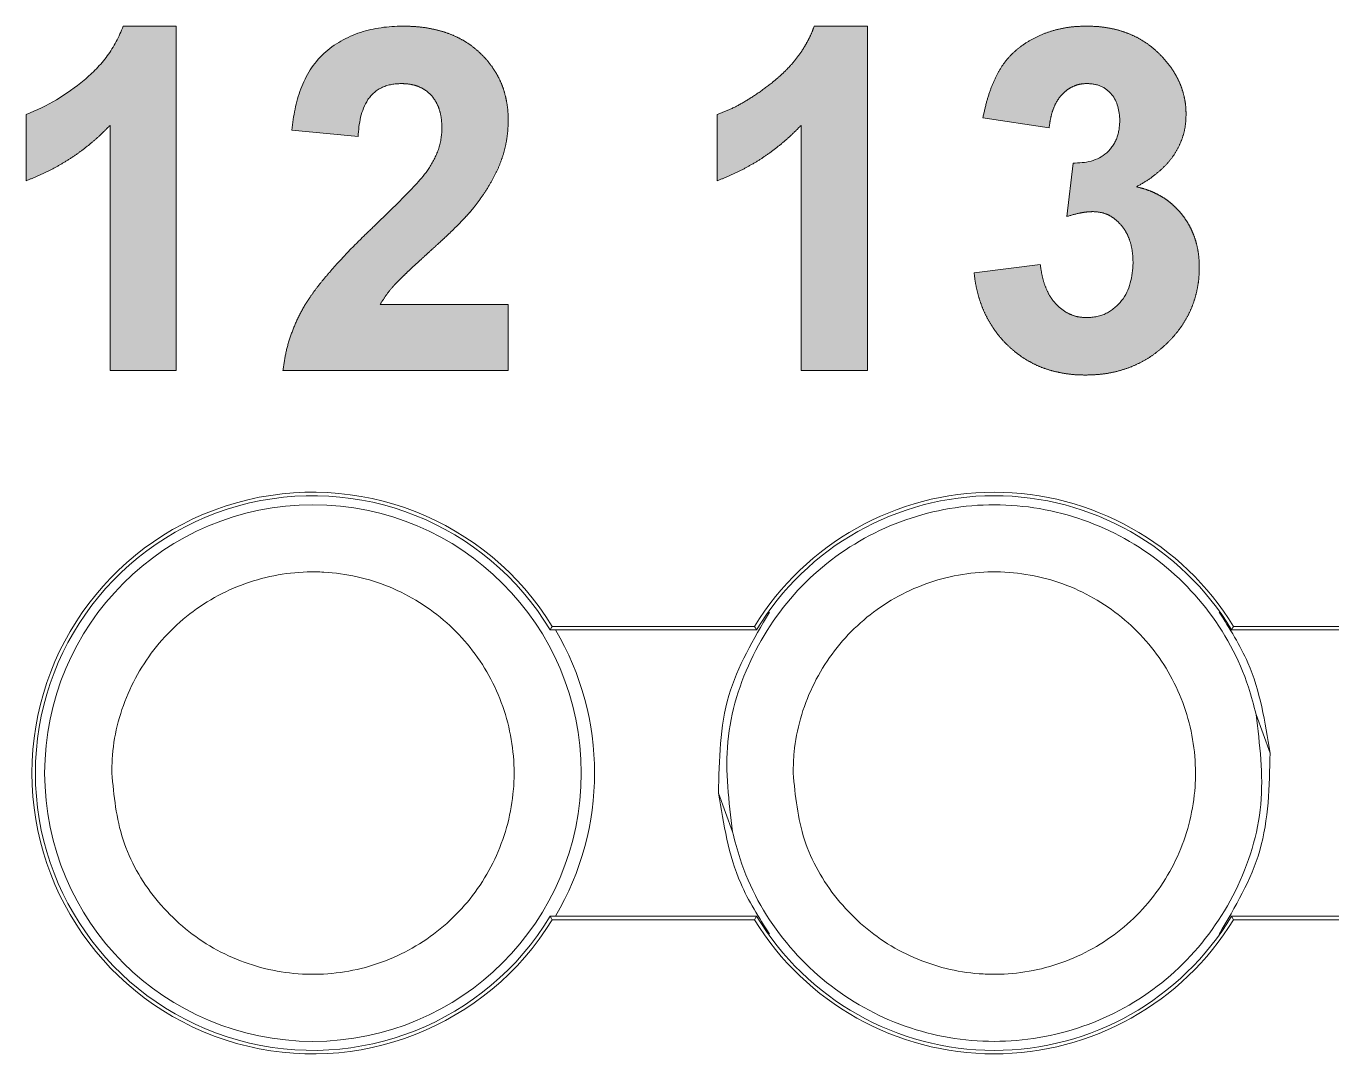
# Model space of a CAD drawing. Extents: x 222 to 1672, y 144 to 807.
# Drawn here: x 931.423 to 936.29, y 452.13 to 455.961 of the extents above; entities that cross this region are included whole.
import ezdxf

# ---------------------------------------------------------------- set-up
doc = ezdxf.new("R2010")
doc.units = 0
doc.header["$LTSCALE"] = 2
doc.header["$MEASUREMENT"] = 0
doc.linetypes.add('PHANTOM', pattern=[12.7, 6.35, -1.27, 1.27, -1.27, 1.27, -1.27])
doc.layers.get('0').update_dxf_attribs({"linetype": 'CONTINUOUS'})
doc.layers.add('DIM', color=7, linetype='CONTINUOUS')

msp = doc.modelspace()

# ---------------------------------------------------------------- hatches: boundary and pattern name
at = {"layer": 'DIM', "lineweight": 5}
h = msp.add_hatch(color=256, dxfattribs=at)
edge = h.paths.add_edge_path(flags=0)
edge.add_line((931.4229, 455.63175), (931.4229, 455.3848))
edge.add_spline(control_points=[(931.4229, 455.3848), (931.43773, 455.39052), (931.46734, 455.40196), (931.5101, 455.42239), (931.55142, 455.44492), (931.59148, 455.46924), (931.62981, 455.49645), (931.66678, 455.52566), (931.70228, 455.55718), (931.72451, 455.57974), (931.73571, 455.59111)], knot_values=[0, 0, 0, 0, 0.1261267, 0.251858, 0.3758066, 0.4995326, 0.6235877, 0.7485837, 0.8734334, 1, 1, 1, 1], weights=[1, 1, 1, 1, 1, 1, 1, 1, 1, 1, 1], degree=3, periodic=0)
edge.add_line((931.73571, 455.59111), (931.73571, 454.67686))
edge.add_line((931.73571, 454.67686), (931.98266, 454.67686))
edge.add_line((931.98266, 454.67686), (931.98266, 455.96102))
edge.add_line((931.98266, 455.96102), (931.78459, 455.96102))
edge.add_spline(control_points=[(931.78459, 455.96102), (931.76976, 455.92147), (931.74999, 455.88367), (931.70078, 455.8162), (931.67132, 455.78664), (931.57393, 455.70596), (931.50176, 455.66132), (931.4229, 455.63175)], knot_values=[0, 0, 0, 0, 0.25, 0.25, 0.5, 0.5, 1, 1, 1, 1], weights=[1, 1, 1, 1, 1, 1, 1, 1], degree=3, periodic=0)
h = msp.add_hatch(color=256, dxfattribs=at)
edge = h.paths.add_edge_path(flags=0)
edge.add_spline(control_points=[(932.92424, 455.43007), (932.89648, 455.39108), (932.86333, 455.35684), (932.79618, 455.28912), (932.76201, 455.25586), (932.7277, 455.22273)], knot_values=[0, 0, 0, 0, 0.5, 0.5, 1, 1, 1, 1], weights=[1, 1, 1, 1, 1, 1], degree=3, periodic=0)
edge.add_spline(control_points=[(932.7277, 455.22273), (932.71179, 455.20743), (932.68102, 455.17785), (932.63731, 455.13425), (932.59775, 455.09282), (932.56274, 455.05341), (932.53103, 455.01695), (932.50373, 454.98259), (932.48075, 454.95032), (932.45543, 454.91091), (932.42998, 454.86196), (932.40652, 454.80181), (932.38895, 454.74017), (932.38327, 454.69797), (932.38042, 454.67686)], knot_values=[0, 0, 0, 0, 0.0999847, 0.1933643, 0.279631, 0.3593995, 0.4321138, 0.4984758, 0.5580759, 0.6115183, 0.7105433, 0.8073379, 0.903642, 1, 1, 1, 1], weights=[1, 1, 1, 1, 1, 1, 1, 1, 1, 1, 1, 1, 1, 1, 1], degree=3, periodic=0)
edge.add_line((932.38042, 454.67686), (933.22007, 454.67686))
edge.add_line((933.22007, 454.67686), (933.22007, 454.92382))
edge.add_line((933.22007, 454.92382), (932.74288, 454.92382))
edge.add_spline(control_points=[(932.74288, 454.92382), (932.74978, 454.93494), (932.7643, 454.95838), (932.78453, 454.98317), (932.80066, 455.00141), (932.81232, 455.0131), (932.82653, 455.0271), (932.84354, 455.0431), (932.86274, 455.0619), (932.88526, 455.08223), (932.91006, 455.10521), (932.93704, 455.1294), (932.9639, 455.15426), (932.98984, 455.17769), (933.01288, 455.20029), (933.03404, 455.22089), (933.05256, 455.24036), (933.06906, 455.258), (933.08329, 455.27416), (933.09165, 455.2847), (933.09556, 455.28962)], knot_values=[0, 0, 0, 0, 0.0770134, 0.1621611, 0.1879022, 0.2203879, 0.2592987, 0.3053595, 0.3578442, 0.4175096, 0.4839664, 0.5568745, 0.630836, 0.6994326, 0.7626243, 0.8208106, 0.8732953, 0.9208051, 0.9630236, 1, 1, 1, 1], weights=[1, 1, 1, 1, 1, 1, 1, 1, 1, 1, 1, 1, 1, 1, 1, 1, 1, 1, 1, 1, 1], degree=3, periodic=0)
edge.add_spline(control_points=[(933.09556, 455.28962), (933.10589, 455.30327), (933.12591, 455.32972), (933.15147, 455.37062), (933.17349, 455.41015), (933.19057, 455.4495), (933.20404, 455.48876), (933.21316, 455.52887), (933.21913, 455.56992), (933.21975, 455.59769), (933.22007, 455.61168)], knot_values=[0, 0, 0, 0, 0.1458105, 0.2823985, 0.4105371, 0.5309139, 0.6473362, 0.7635726, 0.8808238, 1, 1, 1, 1], weights=[1, 1, 1, 1, 1, 1, 1, 1, 1, 1, 1], degree=3, periodic=0)
edge.add_spline(control_points=[(933.22007, 455.61168), (933.21983, 455.62388), (933.21936, 455.64787), (933.21393, 455.683), (933.20573, 455.7166), (933.19448, 455.74881), (933.17936, 455.77921), (933.16121, 455.80827), (933.13985, 455.83585), (933.11514, 455.86149), (933.08773, 455.88487), (933.05766, 455.90537), (933.02503, 455.92264), (932.98997, 455.93685), (932.95231, 455.94751), (932.91243, 455.95556), (932.86998, 455.96018), (932.8409, 455.96073), (932.82597, 455.96102)], knot_values=[0, 0, 0, 0, 0.0617679, 0.1215089, 0.1796931, 0.2368754, 0.2940179, 0.3514178, 0.4102701, 0.4705148, 0.5315599, 0.592554, 0.6545737, 0.7183293, 0.7839363, 0.852633, 0.924335, 1, 1, 1, 1], weights=[1, 1, 1, 1, 1, 1, 1, 1, 1, 1, 1, 1, 1, 1, 1, 1, 1, 1, 1], degree=3, periodic=0)
edge.add_spline(control_points=[(932.82597, 455.96102), (932.77264, 455.96032), (932.7196, 455.95416), (932.61924, 455.92082), (932.57128, 455.89487), (932.49307, 455.82247), (932.46536, 455.77563), (932.42852, 455.67764), (932.41959, 455.626), (932.41335, 455.57361)], knot_values=[0, 0, 0, 0, 0.25, 0.25, 0.5, 0.5, 0.75, 0.75, 1, 1, 1, 1], weights=[1, 1, 1, 1, 1, 1, 1, 1, 1, 1], degree=3, periodic=0)
edge.add_line((932.41335, 455.57361), (932.6603, 455.54943))
edge.add_spline(control_points=[(932.6603, 455.54943), (932.66349, 455.59742), (932.67072, 455.64708), (932.71038, 455.70688), (932.72947, 455.72274), (932.77318, 455.74335), (932.79698, 455.74591), (932.82082, 455.74699)], knot_values=[0, 0, 0, 0, 0.5, 0.5, 0.75, 0.75, 1, 1, 1, 1], weights=[1, 1, 1, 1, 1, 1, 1, 1], degree=3, periodic=0)
edge.add_spline(control_points=[(932.82082, 455.74699), (932.83211, 455.74646), (932.85369, 455.74543), (932.8843, 455.73744), (932.91093, 455.72352), (932.93349, 455.7041), (932.9515, 455.67938), (932.96438, 455.64982), (932.97179, 455.61556), (932.97265, 455.59131), (932.97311, 455.5785)], knot_values=[0, 0, 0, 0, 0.131231, 0.2510918, 0.3649536, 0.47821, 0.5946121, 0.7179637, 0.8509261, 1, 1, 1, 1], weights=[1, 1, 1, 1, 1, 1, 1, 1, 1, 1, 1], degree=3, periodic=0)
edge.add_spline(control_points=[(932.97311, 455.5785), (932.97175, 455.55215), (932.96851, 455.52612), (932.95107, 455.47597), (932.93792, 455.4528), (932.92424, 455.43007)], knot_values=[0, 0, 0, 0, 0.5, 0.5, 1, 1, 1, 1], weights=[1, 1, 1, 1, 1, 1], degree=3, periodic=0)
h = msp.add_hatch(color=256, dxfattribs=at)
edge = h.paths.add_edge_path(flags=0)
edge.add_line((933.99912, 455.63175), (933.99912, 455.3848))
edge.add_spline(control_points=[(933.99912, 455.3848), (934.01395, 455.39052), (934.04356, 455.40196), (934.08632, 455.42239), (934.12764, 455.44492), (934.1677, 455.46924), (934.20603, 455.49645), (934.24301, 455.52566), (934.2785, 455.55718), (934.30074, 455.57974), (934.31193, 455.59111)], knot_values=[0, 0, 0, 0, 0.1261267, 0.251858, 0.3758066, 0.4995326, 0.6235877, 0.7485837, 0.8734334, 1, 1, 1, 1], weights=[1, 1, 1, 1, 1, 1, 1, 1, 1, 1, 1], degree=3, periodic=0)
edge.add_line((934.31193, 455.59111), (934.31193, 454.67686))
edge.add_line((934.31193, 454.67686), (934.55888, 454.67686))
edge.add_line((934.55888, 454.67686), (934.55888, 455.96102))
edge.add_line((934.55888, 455.96102), (934.36081, 455.96102))
edge.add_spline(control_points=[(934.36081, 455.96102), (934.35712, 455.95117), (934.34973, 455.93148), (934.33563, 455.90321), (934.31962, 455.87581), (934.30154, 455.84922), (934.28131, 455.82346), (934.25841, 455.79906), (934.2337, 455.77524), (934.19834, 455.7456), (934.1538, 455.71226), (934.10078, 455.67828), (934.04999, 455.65082), (934.01557, 455.63792), (933.99912, 455.63175)], knot_values=[0, 0, 0, 0, 0.0625706, 0.1251307, 0.187824, 0.2514029, 0.3164648, 0.3825759, 0.450459, 0.5207305, 0.6571441, 0.7813466, 0.8955272, 1, 1, 1, 1], weights=[1, 1, 1, 1, 1, 1, 1, 1, 1, 1, 1, 1, 1, 1, 1], degree=3, periodic=0)
h = msp.add_hatch(color=256, dxfattribs=at)
edge = h.paths.add_edge_path(flags=0)
edge.add_spline(control_points=[(935.54933, 455.0779), (935.54839, 455.02794), (935.53727, 454.97662), (935.49123, 454.91816), (935.47149, 454.90191), (935.42759, 454.87924), (935.40228, 454.87497), (935.37724, 454.87442)], knot_values=[0, 0, 0, 0, 0.5, 0.5, 0.75, 0.75, 1, 1, 1, 1], weights=[1, 1, 1, 1, 1, 1, 1, 1], degree=3, periodic=0)
edge.add_spline(control_points=[(935.37724, 454.87442), (935.36627, 454.87495), (935.34483, 454.87598), (935.31406, 454.88617), (935.28582, 454.90228), (935.26087, 454.92518), (935.23878, 454.95337), (935.22242, 454.9881), (935.20977, 455.02798), (935.20573, 455.0568), (935.2036, 455.07199)], knot_values=[0, 0, 0, 0, 0.1131108, 0.2210721, 0.3314922, 0.4470273, 0.5690459, 0.6995095, 0.8416922, 1, 1, 1, 1], weights=[1, 1, 1, 1, 1, 1, 1, 1, 1, 1, 1], degree=3, periodic=0)
edge.add_line((935.2036, 455.07199), (934.95664, 455.04163))
edge.add_spline(control_points=[(934.95664, 455.04163), (934.95836, 455.0277), (934.96173, 455.0004), (934.97103, 454.9608), (934.9827, 454.9231), (934.99769, 454.88744), (935.01577, 454.85388), (935.03678, 454.82236), (935.06037, 454.79259), (935.08722, 454.76551), (935.11611, 454.74068), (935.14742, 454.71944), (935.18025, 454.7009), (935.21508, 454.68593), (935.25188, 454.67469), (935.29035, 454.66652), (935.33061, 454.6611), (935.3581, 454.66064), (935.37209, 454.6604)], knot_values=[0, 0, 0, 0, 0.0675552, 0.1323556, 0.1955554, 0.2573587, 0.3183178, 0.3787785, 0.4395823, 0.5008927, 0.5621099, 0.6226904, 0.6827622, 0.7434256, 0.8048027, 0.8677226, 0.9326571, 1, 1, 1, 1], weights=[1, 1, 1, 1, 1, 1, 1, 1, 1, 1, 1, 1, 1, 1, 1, 1, 1, 1, 1], degree=3, periodic=0)
edge.add_spline(control_points=[(935.37209, 454.6604), (935.38686, 454.66074), (935.41597, 454.66143), (935.45864, 454.6668), (935.49942, 454.67622), (935.53835, 454.68897), (935.5754, 454.7057), (935.6108, 454.72558), (935.64386, 454.74995), (935.67499, 454.77718), (935.70336, 454.80704), (935.72826, 454.83878), (935.74916, 454.87221), (935.76663, 454.90698), (935.7797, 454.94358), (935.78919, 454.98157), (935.79543, 455.02111), (935.796, 455.04804), (935.79629, 455.0617)], knot_values=[0, 0, 0, 0, 0.0680365, 0.1341682, 0.1978302, 0.2606972, 0.3226179, 0.3849258, 0.4474589, 0.5115953, 0.575337, 0.6370049, 0.6972077, 0.756774, 0.8160353, 0.8759468, 0.937097, 1, 1, 1, 1], weights=[1, 1, 1, 1, 1, 1, 1, 1, 1, 1, 1, 1, 1, 1, 1, 1, 1, 1, 1], degree=3, periodic=0)
edge.add_spline(control_points=[(935.79629, 455.0617), (935.79606, 455.07105), (935.79561, 455.08954), (935.79294, 455.11677), (935.7876, 455.14286), (935.78078, 455.16797), (935.77163, 455.1919), (935.76093, 455.21504), (935.74762, 455.23682), (935.73286, 455.25771), (935.71612, 455.27681), (935.69824, 455.29454), (935.67903, 455.31049), (935.65824, 455.32449), (935.63614, 455.33651), (935.61272, 455.34684), (935.58812, 455.35576), (935.5709, 455.35984), (935.5622, 455.3619)], knot_values=[0, 0, 0, 0, 0.0678147, 0.1340725, 0.198087, 0.260688, 0.3224685, 0.3836549, 0.445285, 0.5072249, 0.5689303, 0.6291616, 0.6896618, 0.7496713, 0.8106044, 0.8718382, 0.9351575, 1, 1, 1, 1], weights=[1, 1, 1, 1, 1, 1, 1, 1, 1, 1, 1, 1, 1, 1, 1, 1, 1, 1, 1], degree=3, periodic=0)
edge.add_spline(control_points=[(935.5622, 455.3619), (935.57681, 455.37033), (935.60506, 455.38662), (935.64265, 455.41545), (935.6751, 455.44577), (935.70146, 455.47873), (935.72168, 455.51404), (935.7363, 455.55136), (935.7454, 455.59084), (935.74639, 455.61798), (935.7469, 455.63175)], knot_values=[0, 0, 0, 0, 0.146686, 0.2835679, 0.4113209, 0.5324261, 0.6494376, 0.7640562, 0.8803035, 1, 1, 1, 1], weights=[1, 1, 1, 1, 1, 1, 1, 1, 1, 1, 1], degree=3, periodic=0)
edge.add_spline(control_points=[(935.7469, 455.63175), (935.74667, 455.64154), (935.74621, 455.66103), (935.74201, 455.68984), (935.73494, 455.71778), (935.72547, 455.74511), (935.71272, 455.7714), (935.6977, 455.79726), (935.67975, 455.82214), (935.66592, 455.83766), (935.65892, 455.84552)], knot_values=[0, 0, 0, 0, 0.1238983, 0.2467408, 0.3676144, 0.4884929, 0.6123389, 0.7369205, 0.8668022, 1, 1, 1, 1], weights=[1, 1, 1, 1, 1, 1, 1, 1, 1, 1, 1], degree=3, periodic=0)
edge.add_spline(control_points=[(935.65892, 455.84552), (935.64986, 455.85474), (935.63192, 455.87299), (935.60165, 455.89643), (935.56948, 455.91675), (935.53474, 455.93289), (935.49802, 455.94557), (935.45914, 455.95453), (935.41804, 455.96005), (935.38986, 455.96069), (935.37544, 455.96102)], knot_values=[0, 0, 0, 0, 0.1228372, 0.2430698, 0.3632248, 0.4839762, 0.6064773, 0.7320876, 0.8628777, 1, 1, 1, 1], weights=[1, 1, 1, 1, 1, 1, 1, 1, 1, 1, 1], degree=3, periodic=0)
edge.add_spline(control_points=[(935.37544, 455.96102), (935.3586, 455.96056), (935.32559, 455.95964), (935.27747, 455.95163), (935.23174, 455.93911), (935.18895, 455.92136), (935.14954, 455.89941), (935.11444, 455.87317), (935.08385, 455.84325), (935.05772, 455.80896), (935.03614, 455.76959), (935.01735, 455.72493), (935.00144, 455.67434), (934.99365, 455.63826), (934.98957, 455.6194)], knot_values=[0, 0, 0, 0, 0.0887937, 0.1740353, 0.2566934, 0.3384464, 0.4178559, 0.4941374, 0.5690024, 0.6429332, 0.7207162, 0.8052548, 0.8982642, 1, 1, 1, 1], weights=[1, 1, 1, 1, 1, 1, 1, 1, 1, 1, 1, 1, 1, 1, 1], degree=3, periodic=0)
edge.add_line((934.98957, 455.6194), (935.23653, 455.58236))
edge.add_spline(control_points=[(935.23653, 455.58236), (935.23826, 455.59502), (935.24157, 455.61913), (935.25128, 455.65266), (935.26485, 455.68155), (935.2825, 455.7052), (935.30305, 455.72388), (935.32605, 455.73715), (935.3511, 455.74569), (935.36859, 455.74655), (935.37749, 455.74699)], knot_values=[0, 0, 0, 0, 0.1600763, 0.3046058, 0.4358323, 0.5579212, 0.672075, 0.7813856, 0.8887829, 1, 1, 1, 1], weights=[1, 1, 1, 1, 1, 1, 1, 1, 1, 1, 1], degree=3, periodic=0)
edge.add_spline(control_points=[(935.37749, 455.74699), (935.39494, 455.7462), (935.41248, 455.74424), (935.44431, 455.73061), (935.45837, 455.71991), (935.49165, 455.67968), (935.49868, 455.64452), (935.49994, 455.61014)], knot_values=[0, 0, 0, 0, 0.25, 0.25, 0.5, 0.5, 1, 1, 1, 1], weights=[1, 1, 1, 1, 1, 1, 1, 1], degree=3, periodic=0)
edge.add_spline(control_points=[(935.49994, 455.61014), (935.49891, 455.58765), (935.49693, 455.56491), (935.48072, 455.52286), (935.46772, 455.50369), (935.41779, 455.45883), (935.37042, 455.44988), (935.32553, 455.45065)], knot_values=[0, 0, 0, 0, 0.25, 0.25, 0.5, 0.5, 1, 1, 1, 1], weights=[1, 1, 1, 1, 1, 1, 1, 1], degree=3, periodic=0)
edge.add_line((935.32553, 455.45065), (935.30238, 455.25129))
edge.add_spline(control_points=[(935.30238, 455.25129), (935.31827, 455.25614), (935.3343, 455.26069), (935.35059, 455.26398), (935.35879, 455.26563), (935.36703, 455.26717), (935.37534, 455.26813), (935.38365, 455.2691), (935.39203, 455.26934), (935.40039, 455.26955)], knot_values=[0, 0, 0, 0, 0.0000499, 0.0000499, 0.0000499, 0.000075, 0.000075, 0.000075, 0.0001001, 0.0001001, 0.0001001, 0.0001001], weights=[1, 1, 1, 1, 1, 1, 1, 1, 1, 1], degree=3, periodic=0)
edge.add_spline(control_points=[(935.40039, 455.26955), (935.41041, 455.26888), (935.43022, 455.26755), (935.45872, 455.25777), (935.48425, 455.24074), (935.50702, 455.21809), (935.52628, 455.18988), (935.53978, 455.15647), (935.54782, 455.11858), (935.54881, 455.09192), (935.54933, 455.0779)], knot_values=[0, 0, 0, 0, 0.1108862, 0.2193367, 0.3292133, 0.4481113, 0.5732658, 0.7048734, 0.8448029, 1, 1, 1, 1], weights=[1, 1, 1, 1, 1, 1, 1, 1, 1, 1, 1], degree=3, periodic=0)

# ---------------------------------------------------------------- linework, layer by layer
at = {"linetype": 'PHANTOM', "lineweight": 5}
for p, q in [((931.78459, 455.96102), (931.98266, 455.96102)), ((931.98266, 455.96102), (931.98266, 454.67686)), ((934.36081, 455.96102), (934.55888, 455.96102)), ((934.55888, 455.96102), (934.55888, 454.67686)), ((931.4229, 455.3848), (931.4229, 455.63175)), ((933.99912, 455.3848), (933.99912, 455.63175)), ((935.23653, 455.58236), (934.98957, 455.6194)), ((931.73571, 454.67686), (931.73571, 455.5911)), ((932.6603, 455.54943), (932.41335, 455.57361)), ((934.31193, 454.67686), (934.31193, 455.5911)), ((935.30238, 455.25129), (935.32553, 455.45065)), ((934.95664, 455.04163), (935.2036, 455.07199)), ((932.74288, 454.92382), (933.22007, 454.92382)), ((933.22007, 454.92382), (933.22007, 454.67686)), ((931.98266, 454.67686), (931.73571, 454.67686)), ((933.22007, 454.67686), (932.38042, 454.67686)), ((934.55888, 454.67686), (934.31193, 454.67686))]:
    msp.add_line(p, q, dxfattribs=at)
at = {"linetype": 'Continuous', "lineweight": 5}
for p, q in [((933.37648, 453.71059), (934.14591, 453.71059)), ((933.37648, 453.71059), (934.14591, 453.71059)), ((934.13855, 453.72368), (933.38384, 453.72368)), ((934.13855, 453.72368), (933.38384, 453.72368)), ((935.91648, 453.71059), (936.68591, 453.71059)), ((935.91648, 453.71059), (936.68591, 453.71059)), ((936.67855, 453.72368), (935.92384, 453.72368)), ((936.67855, 453.72368), (935.92384, 453.72368)), ((936.00779, 453.39546), (936.06002, 453.25158)), ((934.00401, 453.10189), (934.05623, 452.95795)), ((934.14591, 452.64314), (933.37648, 452.64314)), ((934.14591, 452.64314), (933.37648, 452.64314)), ((936.68591, 452.64314), (935.91648, 452.64314)), ((936.68591, 452.64314), (935.91648, 452.64314)), ((933.38384, 452.63004), (934.13855, 452.63004)), ((933.38384, 452.63004), (934.13855, 452.63004)), ((935.92384, 452.63004), (936.67855, 452.63004)), ((935.92384, 452.63004), (936.67855, 452.63004))]:
    msp.add_line(p, q, dxfattribs=at)
at = {"linetype": 'Continuous', "lineweight": 5, "flags": 128}
for points in [[(933.37648, 453.71059), (933.38155, 453.7196), (933.38384, 453.72368)], [(933.37648, 453.71059), (933.38155, 453.7196), (933.38384, 453.72368)], [(934.14591, 453.71059), (934.14084, 453.7196), (934.13855, 453.72368)], [(935.91648, 453.71059), (935.92155, 453.7196), (935.92384, 453.72368)], [(933.37648, 452.64314), (933.38155, 452.63413), (933.38384, 452.63004)], [(933.37648, 452.64314), (933.38155, 452.63413), (933.38384, 452.63004)], [(934.14591, 452.64314), (934.14084, 452.63413), (934.13855, 452.63004)], [(935.91648, 452.64314), (935.92155, 452.63413), (935.92384, 452.63004)]]:
    msp.add_lwpolyline(points, dxfattribs=at)
at = {"linetype": 'Continuous', "lineweight": 5}
msp.add_circle((932.49201, 453.1767), 1, dxfattribs=at)
for centre, radius, start, end in [((932.49119, 453.17686), 1.04682, 31.4908, 328.5092), ((932.49119, 453.17686), 1.04682, 31.4908, 328.5092), ((932.49119, 453.17686), 1.03373, 31.08527, 328.91473), ((932.49119, 453.17686), 1.03373, 31.08527, 328.91473), ((935.03119, 453.17686), 1.04682, 31.4908, 148.5092), ((935.03119, 453.17686), 1.04682, 31.4908, 148.5092), ((935.03119, 453.17686), 1.03373, 31.08527, 148.91473), ((932.49201, 453.17673), 1.05, 329.45671, 30.55954), ((935.03119, 453.17686), 1.03373, 211.08527, 328.91473), ((935.03119, 453.17686), 1.04682, 211.4908, 328.5092), ((935.03119, 453.17686), 1.04682, 211.4908, 328.5092)]:
    msp.add_arc(centre, radius, start, end, dxfattribs=at)
at = {"linetype": 'PHANTOM', "lineweight": 5}
for points, knots in [([(931.4229, 455.63175), (931.50176, 455.66132), (931.57393, 455.70596), (931.67132, 455.78664), (931.70078, 455.8162), (931.74999, 455.88367), (931.76976, 455.92147), (931.78459, 455.96102)], [0, 0, 0, 0, 0.5, 0.5, 0.75, 0.75, 1, 1, 1, 1]), ([(932.41335, 455.57361), (932.41959, 455.626), (932.42852, 455.67764), (932.46536, 455.77563), (932.49307, 455.82247), (932.57128, 455.89487), (932.61924, 455.92082), (932.7196, 455.95416), (932.77264, 455.96032), (932.82597, 455.96102)], [0, 0, 0, 0, 0.25, 0.25, 0.5, 0.5, 0.75, 0.75, 1, 1, 1, 1]), ([(932.82597, 455.96102), (932.8409, 455.96073), (932.86998, 455.96018), (932.91243, 455.95556), (932.95231, 455.94751), (932.98997, 455.93685), (933.02503, 455.92264), (933.05766, 455.90537), (933.08773, 455.88487), (933.11514, 455.86149), (933.13985, 455.83585), (933.16121, 455.80827), (933.17936, 455.77921), (933.19448, 455.74881), (933.20573, 455.7166), (933.21393, 455.683), (933.21936, 455.64787), (933.21983, 455.62388), (933.22007, 455.61168)], [0, 0, 0, 0, 0.075665, 0.147367, 0.2160637, 0.2816707, 0.3454263, 0.407446, 0.4684401, 0.5294852, 0.5897299, 0.6485822, 0.7059821, 0.7631246, 0.8203069, 0.8784911, 0.9382321, 1, 1, 1, 1]), ([(933.99912, 455.63175), (934.01557, 455.63792), (934.04999, 455.65082), (934.10078, 455.67828), (934.1538, 455.71226), (934.19834, 455.7456), (934.2337, 455.77524), (934.25841, 455.79906), (934.28131, 455.82346), (934.30154, 455.84922), (934.31962, 455.87581), (934.33563, 455.90321), (934.34973, 455.93148), (934.35712, 455.95117), (934.36081, 455.96102)], [0, 0, 0, 0, 0.1044728, 0.2186534, 0.3428559, 0.4792695, 0.549541, 0.6174241, 0.6835352, 0.7485971, 0.812176, 0.8748693, 0.9374294, 1, 1, 1, 1]), ([(934.98957, 455.6194), (934.99365, 455.63826), (935.00144, 455.67434), (935.01735, 455.72493), (935.03614, 455.76959), (935.05772, 455.80896), (935.08385, 455.84325), (935.11444, 455.87317), (935.14954, 455.89941), (935.18895, 455.92136), (935.23174, 455.93911), (935.27747, 455.95163), (935.32559, 455.95964), (935.3586, 455.96056), (935.37544, 455.96102)], [0, 0, 0, 0, 0.1017358, 0.1947452, 0.2792838, 0.3570668, 0.4309976, 0.5058626, 0.5821441, 0.6615536, 0.7433066, 0.8259647, 0.9112063, 1, 1, 1, 1]), ([(935.37544, 455.96102), (935.38986, 455.96069), (935.41804, 455.96005), (935.45914, 455.95453), (935.49802, 455.94557), (935.53474, 455.93289), (935.56948, 455.91675), (935.60165, 455.89643), (935.63192, 455.87299), (935.64986, 455.85474), (935.65892, 455.84552)], [0, 0, 0, 0, 0.1371223, 0.2679124, 0.3935227, 0.5160238, 0.6367752, 0.7569302, 0.8771628, 1, 1, 1, 1]), ([(935.65892, 455.84552), (935.66592, 455.83766), (935.67975, 455.82214), (935.6977, 455.79726), (935.71272, 455.7714), (935.72547, 455.74511), (935.73494, 455.71778), (935.74201, 455.68984), (935.74621, 455.66103), (935.74667, 455.64154), (935.7469, 455.63175)], [0, 0, 0, 0, 0.1331978, 0.2630795, 0.3876611, 0.5115071, 0.6323856, 0.7532592, 0.8761017, 1, 1, 1, 1]), ([(932.82082, 455.74699), (932.79698, 455.74591), (932.77318, 455.74335), (932.72947, 455.72274), (932.71038, 455.70688), (932.67072, 455.64708), (932.66349, 455.59742), (932.6603, 455.54943)], [0, 0, 0, 0, 0.25, 0.25, 0.5, 0.5, 1, 1, 1, 1]), ([(932.97311, 455.5785), (932.97265, 455.59131), (932.97179, 455.61556), (932.96438, 455.64982), (932.9515, 455.67938), (932.93349, 455.7041), (932.91093, 455.72352), (932.8843, 455.73744), (932.85369, 455.74543), (932.83211, 455.74646), (932.82082, 455.74699)], [0, 0, 0, 0, 0.1490739, 0.2820363, 0.4053879, 0.52179, 0.6350464, 0.7489082, 0.868769, 1, 1, 1, 1]), ([(935.37749, 455.74699), (935.36859, 455.74655), (935.3511, 455.74569), (935.32605, 455.73715), (935.30305, 455.72388), (935.2825, 455.7052), (935.26485, 455.68155), (935.25128, 455.65266), (935.24157, 455.61913), (935.23826, 455.59502), (935.23653, 455.58236)], [0, 0, 0, 0, 0.11121714, 0.21861436, 0.32792502, 0.4420788, 0.56416772, 0.69539422, 0.83992372, 1, 1, 1, 1]), ([(935.49994, 455.61014), (935.49868, 455.64452), (935.49165, 455.67968), (935.45837, 455.71991), (935.44431, 455.73061), (935.41248, 455.74424), (935.39494, 455.7462), (935.37749, 455.74699)], [0, 0, 0, 0, 0.5, 0.5, 0.75, 0.75, 1, 1, 1, 1]), ([(933.22007, 455.61168), (933.21975, 455.59769), (933.21913, 455.56992), (933.21316, 455.52887), (933.20404, 455.48876), (933.19057, 455.4495), (933.17349, 455.41015), (933.15147, 455.37062), (933.12591, 455.32972), (933.10589, 455.30327), (933.09556, 455.28962)], [0, 0, 0, 0, 0.1191762, 0.2364274, 0.3526638, 0.4690861, 0.5894629, 0.7176015, 0.8541895, 1, 1, 1, 1]), ([(935.32553, 455.45065), (935.37042, 455.44988), (935.41779, 455.45883), (935.46772, 455.50369), (935.48072, 455.52286), (935.49693, 455.56491), (935.49891, 455.58765), (935.49994, 455.61014)], [0, 0, 0, 0, 0.5, 0.5, 0.75, 0.75, 1, 1, 1, 1]), ([(935.7469, 455.63175), (935.74639, 455.61798), (935.7454, 455.59084), (935.7363, 455.55136), (935.72168, 455.51404), (935.70146, 455.47873), (935.6751, 455.44577), (935.64265, 455.41545), (935.60506, 455.38662), (935.57681, 455.37033), (935.5622, 455.3619)], [0, 0, 0, 0, 0.1196965, 0.2359438, 0.3505624, 0.4675739, 0.5886791, 0.7164321, 0.853314, 1, 1, 1, 1]), ([(931.73571, 455.59111), (931.72451, 455.57974), (931.70228, 455.55718), (931.66678, 455.52566), (931.62981, 455.49645), (931.59148, 455.46924), (931.55142, 455.44492), (931.5101, 455.42239), (931.46734, 455.40196), (931.43773, 455.39052), (931.4229, 455.3848)], [0, 0, 0, 0, 0.1265666, 0.2514163, 0.3764123, 0.5004674, 0.6241934, 0.748142, 0.8738733, 1, 1, 1, 1]), ([(932.92424, 455.43007), (932.93792, 455.4528), (932.95107, 455.47597), (932.96851, 455.52612), (932.97175, 455.55215), (932.97311, 455.5785)], [0, 0, 0, 0, 0.5, 0.5, 1, 1, 1, 1]), ([(934.31193, 455.59111), (934.30074, 455.57974), (934.2785, 455.55718), (934.24301, 455.52566), (934.20603, 455.49645), (934.1677, 455.46924), (934.12764, 455.44492), (934.08632, 455.42239), (934.04356, 455.40196), (934.01395, 455.39052), (933.99912, 455.3848)], [0, 0, 0, 0, 0.1265666, 0.2514163, 0.3764123, 0.5004674, 0.6241934, 0.748142, 0.8738733, 1, 1, 1, 1]), ([(932.7277, 455.22273), (932.76201, 455.25586), (932.79618, 455.28912), (932.86333, 455.35684), (932.89648, 455.39108), (932.92424, 455.43007)], [0, 0, 0, 0, 0.5, 0.5, 1, 1, 1, 1]), ([(935.5622, 455.3619), (935.5709, 455.35984), (935.58812, 455.35576), (935.61272, 455.34684), (935.63614, 455.33651), (935.65824, 455.32449), (935.67903, 455.31049), (935.69824, 455.29454), (935.71612, 455.27681), (935.73286, 455.25771), (935.74762, 455.23682), (935.76093, 455.21504), (935.77163, 455.1919), (935.78078, 455.16797), (935.7876, 455.14286), (935.79294, 455.11677), (935.79561, 455.08954), (935.79606, 455.07105), (935.79629, 455.0617)], [0, 0, 0, 0, 0.0648425, 0.1281618, 0.1893956, 0.2503287, 0.3103382, 0.3708384, 0.4310697, 0.4927751, 0.554715, 0.6163451, 0.6775315, 0.739312, 0.801913, 0.8659275, 0.9321853, 1, 1, 1, 1]), ([(933.09556, 455.28962), (933.09165, 455.2847), (933.08329, 455.27416), (933.06906, 455.258), (933.05256, 455.24036), (933.03404, 455.22089), (933.01288, 455.20029), (932.98984, 455.17769), (932.9639, 455.15426), (932.93704, 455.1294), (932.91006, 455.10521), (932.88526, 455.08223), (932.86274, 455.0619), (932.84354, 455.0431), (932.82653, 455.0271), (932.81232, 455.0131), (932.80066, 455.00141), (932.78453, 454.98317), (932.7643, 454.95838), (932.74978, 454.93494), (932.74288, 454.92382)], [0, 0, 0, 0, 0.0369764, 0.0791949, 0.1267047, 0.1791894, 0.2373757, 0.3005674, 0.369164, 0.4431255, 0.5160336, 0.5824904, 0.6421558, 0.6946405, 0.7407013, 0.7796121, 0.8120978, 0.8378389, 0.9229866, 1, 1, 1, 1]), ([(935.40039, 455.26955), (935.39203, 455.26934), (935.38365, 455.2691), (935.37534, 455.26813), (935.36703, 455.26717), (935.35879, 455.26563), (935.35059, 455.26398), (935.3343, 455.26069), (935.31827, 455.25614), (935.30238, 455.25129)], [0, 0, 0, 0, 0.00002508508, 0.00002508508, 0.00002508508, 0.00005017861, 0.00005017861, 0.00005017861, 0.00010006076, 0.00010006076, 0.00010006076, 0.00010006076]), ([(935.54933, 455.0779), (935.54881, 455.09192), (935.54782, 455.11858), (935.53978, 455.15647), (935.52628, 455.18988), (935.50702, 455.21809), (935.48425, 455.24074), (935.45872, 455.25777), (935.43022, 455.26755), (935.41041, 455.26888), (935.40039, 455.26955)], [0, 0, 0, 0, 0.1551971, 0.2951266, 0.4267342, 0.5518887, 0.6707867, 0.7806633, 0.8891138, 1, 1, 1, 1]), ([(932.38042, 454.67686), (932.38327, 454.69797), (932.38895, 454.74017), (932.40652, 454.80181), (932.42998, 454.86196), (932.45543, 454.91091), (932.48075, 454.95032), (932.50373, 454.98259), (932.53103, 455.01695), (932.56274, 455.05341), (932.59775, 455.09282), (932.63731, 455.13425), (932.68102, 455.17785), (932.71179, 455.20743), (932.7277, 455.22273)], [0, 0, 0, 0, 0.096358, 0.1926621, 0.2894567, 0.3884817, 0.4419241, 0.5015242, 0.5678862, 0.6406005, 0.720369, 0.8066357, 0.9000153, 1, 1, 1, 1]), ([(935.2036, 455.07199), (935.20573, 455.0568), (935.20977, 455.02798), (935.22242, 454.9881), (935.23878, 454.95337), (935.26087, 454.92518), (935.28582, 454.90228), (935.31406, 454.88617), (935.34483, 454.87598), (935.36627, 454.87495), (935.37724, 454.87442)], [0, 0, 0, 0, 0.1583078, 0.3004905, 0.4309541, 0.5529727, 0.6685078, 0.7789279, 0.8868892, 1, 1, 1, 1]), ([(935.37724, 454.87442), (935.40228, 454.87497), (935.42759, 454.87924), (935.47149, 454.90191), (935.49123, 454.91816), (935.53727, 454.97662), (935.54839, 455.02794), (935.54933, 455.0779)], [0, 0, 0, 0, 0.25, 0.25, 0.5, 0.5, 1, 1, 1, 1]), ([(935.37209, 454.6604), (935.3581, 454.66064), (935.33061, 454.6611), (935.29035, 454.66652), (935.25188, 454.67469), (935.21508, 454.68593), (935.18025, 454.7009), (935.14742, 454.71944), (935.11611, 454.74068), (935.08722, 454.76551), (935.06037, 454.79259), (935.03678, 454.82236), (935.01577, 454.85388), (934.99769, 454.88744), (934.9827, 454.9231), (934.97103, 454.9608), (934.96173, 455.0004), (934.95836, 455.0277), (934.95664, 455.04163)], [0, 0, 0, 0, 0.0673429, 0.1322774, 0.1951973, 0.2565744, 0.3172378, 0.3773096, 0.4378901, 0.4991073, 0.5604177, 0.6212215, 0.6816822, 0.7426413, 0.8044446, 0.8676444, 0.9324448, 1, 1, 1, 1]), ([(935.79629, 455.0617), (935.796, 455.04804), (935.79543, 455.02111), (935.78919, 454.98157), (935.7797, 454.94358), (935.76663, 454.90698), (935.74916, 454.87221), (935.72826, 454.83878), (935.70336, 454.80704), (935.67499, 454.77718), (935.64386, 454.74995), (935.6108, 454.72558), (935.5754, 454.7057), (935.53835, 454.68897), (935.49942, 454.67622), (935.45864, 454.6668), (935.41597, 454.66143), (935.38686, 454.66074), (935.37209, 454.6604)], [0, 0, 0, 0, 0.062903, 0.1240532, 0.1839647, 0.243226, 0.3027923, 0.3629951, 0.424663, 0.4884047, 0.5525411, 0.6150742, 0.6773821, 0.7393028, 0.8021698, 0.8658318, 0.9319635, 1, 1, 1, 1])]:
    msp.add_open_spline(points, degree=3, knots=knots, dxfattribs=at)
at = {"linetype": 'Continuous', "lineweight": 5}
for points, knots in [([(934.05623, 452.95795), (934.04242, 453.07009), (934.0148, 453.29438), (934.11753, 453.62415), (934.31547, 453.9017), (934.5963, 454.098), (934.9257, 454.19029), (935.26717, 454.16835), (935.58237, 454.03459), (935.83446, 453.80413), (935.96219, 453.57181), (935.99901, 453.42943), (936.00779, 453.39546)], [0, 0, 0, 0, 0.1073727, 0.214745, 0.3221175, 0.4294899, 0.5368623, 0.6442348, 0.7516074, 0.8589795, 0.9663522, 1, 1, 1, 1]), ([(931.74201, 453.1767), (931.75031, 453.09237), (931.76689, 452.9237), (931.89617, 452.69921), (932.08657, 452.52856), (932.3243, 452.43098), (932.5805, 452.41749), (932.82684, 452.48957), (933.0354, 452.63918), (933.18272, 452.84917), (933.23623, 453.04021), (933.24645, 453.23424), (933.21332, 453.42985), (933.08885, 453.65416), (932.89727, 453.82485), (932.69955, 453.906), (932.56445, 453.92471), (932.47111, 453.92792), (932.33504, 453.91852), (932.13225, 453.85115), (931.92927, 453.69401), (931.79016, 453.47878), (931.74457, 453.29497), (931.74238, 453.19388), (931.74201, 453.1767)], [0, 0, 0, 0, 0.0536753, 0.1073512, 0.1610266, 0.2147021, 0.2683776, 0.3220532, 0.3757288, 0.4294042, 0.4830795, 0.4999003, 0.5535757, 0.6072515, 0.6609269, 0.7146025, 0.7411509, 0.7477666, 0.7743151, 0.8279908, 0.8816662, 0.9353416, 0.9890174, 1, 1, 1, 1]), ([(934.28201, 453.1767), (934.2903, 453.09237), (934.30688, 452.9237), (934.4362, 452.69921), (934.62648, 452.52857), (934.82452, 452.44741), (934.95957, 452.4287), (935.05292, 452.42549), (935.18898, 452.43489), (935.39181, 452.50226), (935.59466, 452.6594), (935.73423, 452.87461), (935.77855, 453.05847), (935.7849, 453.2434), (935.75331, 453.42987), (935.62888, 453.65416), (935.43718, 453.82486), (935.19981, 453.92242), (934.9435, 453.93592), (934.69723, 453.86384), (934.48849, 453.71424), (934.34182, 453.50422), (934.28645, 453.31325), (934.28287, 453.20301), (934.28201, 453.1767)], [0, 0, 0, 0, 0.0536753, 0.1073512, 0.1610266, 0.2147021, 0.2412506, 0.2478663, 0.2744148, 0.3280904, 0.3817658, 0.4354413, 0.4891171, 0.5000997, 0.553775, 0.6074509, 0.6611263, 0.7148018, 0.7684773, 0.8221529, 0.8758285, 0.9295039, 0.9831792, 1, 1, 1, 1]), ([(934.19392, 453.77673), (934.13416, 453.67566), (934.01126, 453.46779), (934.00647, 453.22607), (934.00401, 453.10189)], [0, 0, 0, 0, 0.48625942, 1, 1, 1, 1]), ([(936.06002, 453.25158), (936.04145, 453.36718), (936.01121, 453.55538), (935.90939, 453.71511), (935.8701, 453.77673)], [0, 0, 0, 0, 0.6142252, 1, 1, 1, 1]), ([(936.00779, 453.39546), (936.0216, 453.28332), (936.04922, 453.05903), (935.94649, 452.72926), (935.74856, 452.4517), (935.46773, 452.25541), (935.13832, 452.16312), (934.79686, 452.18506), (934.48165, 452.31882), (934.22957, 452.54928), (934.10184, 452.78159), (934.06502, 452.92398), (934.05623, 452.95795)], [0, 0, 0, 0, 0.1073727, 0.214745, 0.3221174, 0.4294899, 0.5368623, 0.6442347, 0.7516071, 0.8589795, 0.9663522, 1, 1, 1, 1]), ([(935.8701, 452.57673), (935.92987, 452.67781), (936.05277, 452.88568), (936.05756, 453.1274), (936.06002, 453.25158)], [0, 0, 0, 0, 0.4862594, 1, 1, 1, 1]), ([(934.00401, 453.10189), (934.02258, 452.98629), (934.05282, 452.79809), (934.15464, 452.63835), (934.19392, 452.57673)], [0, 0, 0, 0, 0.6142252, 1, 1, 1, 1])]:
    msp.add_open_spline(points, degree=3, knots=knots, dxfattribs=at)

doc.saveas('drawing.dxf')
